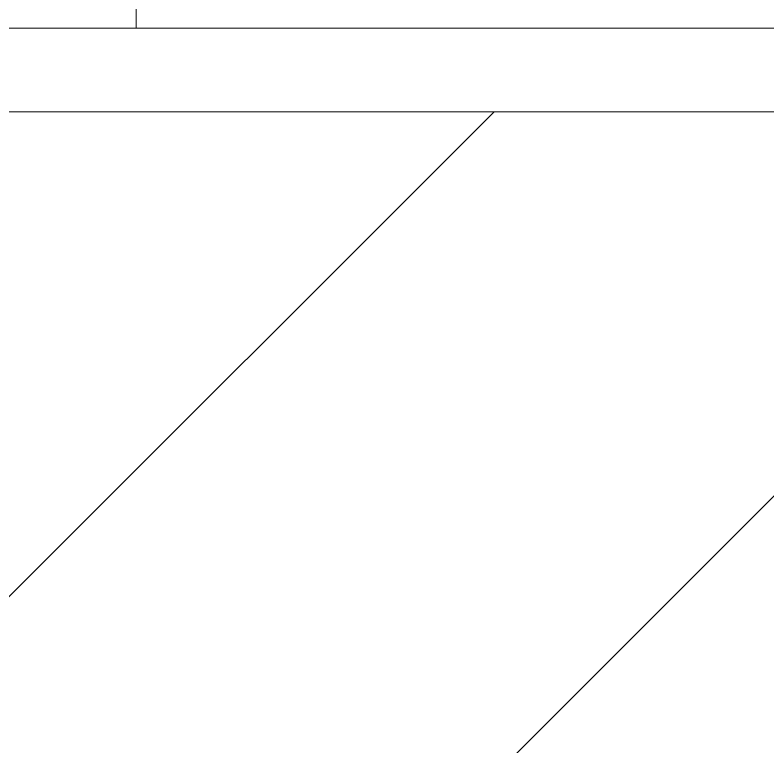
# Model space of a CAD drawing. Header units: millimetres. Extents: x 4003075 to 5615882, y 1445368 to 2591247.
# Drawn here: x 5444080 to 5444980, y 2443908 to 2444783 of the extents above; entities that cross this region are included whole.
import ezdxf

# ---------------------------------------------------------------- set-up
doc = ezdxf.new("R2010")
doc.units = ezdxf.units.MM
doc.layers.add('XR-평면도$0$A-ELEV-LIN3', color=9, linetype='Continuous', lineweight=18)
pattern_1 = [(45, (5195882, 1106247), (-1122.532, 1122.532), []), (45, (5195882, 1107040.7), (-1122.532, 1122.532), [])]

msp = doc.modelspace()

# ---------------------------------------------------------------- hatches: boundary and pattern name
at = {"layer": 'XR-평면도$0$A-ELEV-LIN3'}
h = msp.add_hatch(dxfattribs=at)
h.set_pattern_fill('STEEL', color=256, scale=500)
h.set_pattern_definition([(45, (5195882, 1106247), (-1122.532, 1122.532), []), (45, (5195882, 1107040.7), (-1122.532, 1122.532), [])])
h.paths.add_polyline_path([(5322875.04, 2431767.56), (5322875.04, 2430067.56), (5456375.04, 2430067.56), (5456375.04, 2431767.56)])
h.paths.add_polyline_path([(5364775.04, 2444667.56), (5364775.04, 2442967.56), (5498275.04, 2442967.56), (5498275.04, 2444667.56)])
h = msp.add_hatch(dxfattribs=at)
h.set_pattern_fill('STEEL', color=256, scale=500)
h.set_pattern_definition(pattern_1)
h.paths.add_polyline_path([(5322875.05, 2431767.56), (5322875.05, 2430067.56), (5456375.05, 2430067.56), (5456375.05, 2431767.56)])
h.paths.add_polyline_path([(5364775.05, 2444667.56), (5364775.05, 2442967.56), (5498275.05, 2442967.56), (5498275.05, 2444667.56)])
h = msp.add_hatch(dxfattribs=at)
h.set_pattern_fill('STEEL', color=256, scale=500)
h.set_pattern_definition(pattern_1)
h.paths.add_polyline_path([(5322875.05, 2431767.56), (5322875.05, 2430067.56), (5456375.05, 2430067.56), (5456375.05, 2431767.56)])
h.paths.add_polyline_path([(5364775.05, 2444667.56), (5364775.05, 2442967.56), (5498275.05, 2442967.56), (5498275.05, 2444667.56)])

# ---------------------------------------------------------------- linework, layer by layer
for points in [[(5363075.04, 2444467.56), (5364675.04, 2444467.56), (5364675.04, 2445367.56), (5376925.04, 2445367.56), (5376925.04, 2444767.56), (5378225.04, 2444767.56), (5378225.04, 2446467.56), (5377125.04, 2446467.56), (5377125.04, 2457767.56), (5433025.04, 2457767.56), (5433025.04, 2446467.56), (5431925.04, 2446467.56), (5431925.04, 2444767.56), (5433225.04, 2444767.56), (5433225.04, 2445367.56), (5442925.04, 2445367.56), (5442925.04, 2444767.56), (5444225.04, 2444767.56), (5444225.04, 2446467.56), (5443125.04, 2446467.56), (5443125.04, 2457767.56), (5483575.04, 2457767.56)], [(5363075.05, 2444467.56), (5364675.05, 2444467.56), (5364675.05, 2445367.56), (5376925.05, 2445367.56), (5376925.05, 2444767.56), (5378225.05, 2444767.56), (5378225.05, 2446467.56), (5377125.05, 2446467.56), (5377125.05, 2457767.56), (5433025.05, 2457767.56), (5433025.05, 2446467.56), (5431925.05, 2446467.56), (5431925.05, 2444767.56), (5433225.05, 2444767.56), (5433225.05, 2445367.56), (5442925.05, 2445367.56), (5442925.05, 2444767.56), (5444225.05, 2444767.56), (5444225.05, 2446467.56), (5443125.05, 2446467.56), (5443125.05, 2457767.56), (5483575.05, 2457767.56)], [(5363075.05, 2444467.56), (5364675.05, 2444467.56), (5364675.05, 2445367.56), (5376925.05, 2445367.56), (5376925.05, 2444767.56), (5378225.05, 2444767.56), (5378225.05, 2446467.56), (5377125.05, 2446467.56), (5377125.05, 2457767.56), (5433025.05, 2457767.56), (5433025.05, 2446467.56), (5431925.05, 2446467.56), (5431925.05, 2444767.56), (5433225.05, 2444767.56), (5433225.05, 2445367.56), (5442925.05, 2445367.56), (5442925.05, 2444767.56), (5444225.05, 2444767.56), (5444225.05, 2446467.56), (5443125.05, 2446467.56), (5443125.05, 2457767.56), (5483575.05, 2457767.56)]]:
    msp.add_lwpolyline(points, dxfattribs=at)
for points in [[(5498375.04, 2442867.56), (5498375.04, 2444767.56), (5364675.04, 2444767.56), (5364675.04, 2442867.56)], [(5498375.05, 2442867.56), (5498375.05, 2444767.56), (5364675.05, 2444767.56), (5364675.05, 2442867.56)], [(5498375.05, 2442867.56), (5498375.05, 2444767.56), (5364675.05, 2444767.56), (5364675.05, 2442867.56)], [(5498275.04, 2442967.56), (5498275.04, 2444667.56), (5364775.04, 2444667.56), (5364775.04, 2442967.56)], [(5498275.05, 2442967.56), (5498275.05, 2444667.56), (5364775.05, 2444667.56), (5364775.05, 2442967.56)], [(5498275.05, 2442967.56), (5498275.05, 2444667.56), (5364775.05, 2444667.56), (5364775.05, 2442967.56)]]:
    msp.add_lwpolyline(points, close=True, dxfattribs=at)

doc.saveas('drawing.dxf')
